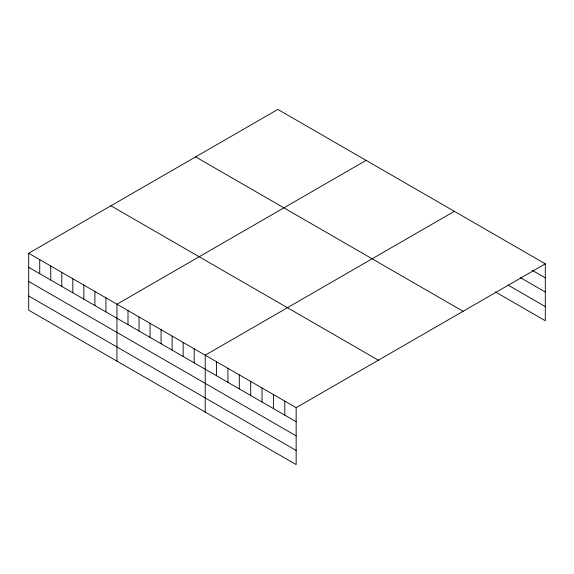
<?xml version="1.0" encoding="UTF-8"?>
<svg xmlns="http://www.w3.org/2000/svg" width="574" height="574" viewBox="0 0 574 574"><rect width="100%" height="100%" fill="white"/><g stroke="black" fill="none" stroke-linecap="round" stroke-linejoin="round"><path stroke-width="0.86" d="M28.7 253.263L296.148 407.676L296.148 464.581L28.7 310.175L28.7 253.263L277.852 109.419L545.3 263.825L545.3 320.737L495.29 291.857M366.112 160.376L116.96 304.22L116.96 361.125M454.364 211.325L205.219 355.177L205.219 412.082M296.148 407.676L545.3 263.825M532.421 270.44L545.3 277.873M520.295 277.579L545.3 292.023M508.169 285.156L545.3 306.595M195.634 156.889L463.082 311.295M110.918 205.793L378.366 360.207M28.7 267.312L296.148 421.725M28.7 281.454L296.148 435.867M28.7 296.026L296.148 450.439M284.783 401.111L284.783 415.16M273.418 394.546L273.418 408.595M262.045 387.988L262.045 402.037M250.68 381.423L250.68 395.472M239.315 374.865L239.315 388.914M227.95 368.3L227.95 382.349M216.585 361.735L216.585 375.783M194.184 348.805L194.184 362.854M183.149 342.434L183.149 356.483M172.121 336.07L172.121 350.118M161.086 329.698L161.086 343.747M150.058 323.327L150.058 337.376M139.023 316.956L139.023 331.004M127.988 310.591L127.988 324.64M105.925 297.849L105.925 311.897M94.897 291.484L94.897 305.526M83.861 285.113L83.861 299.162M72.826 278.742L72.826 292.79M61.798 272.37L61.798 286.419M50.763 266.006L50.763 280.055M39.735 259.635L39.735 273.683"/></g></svg>
